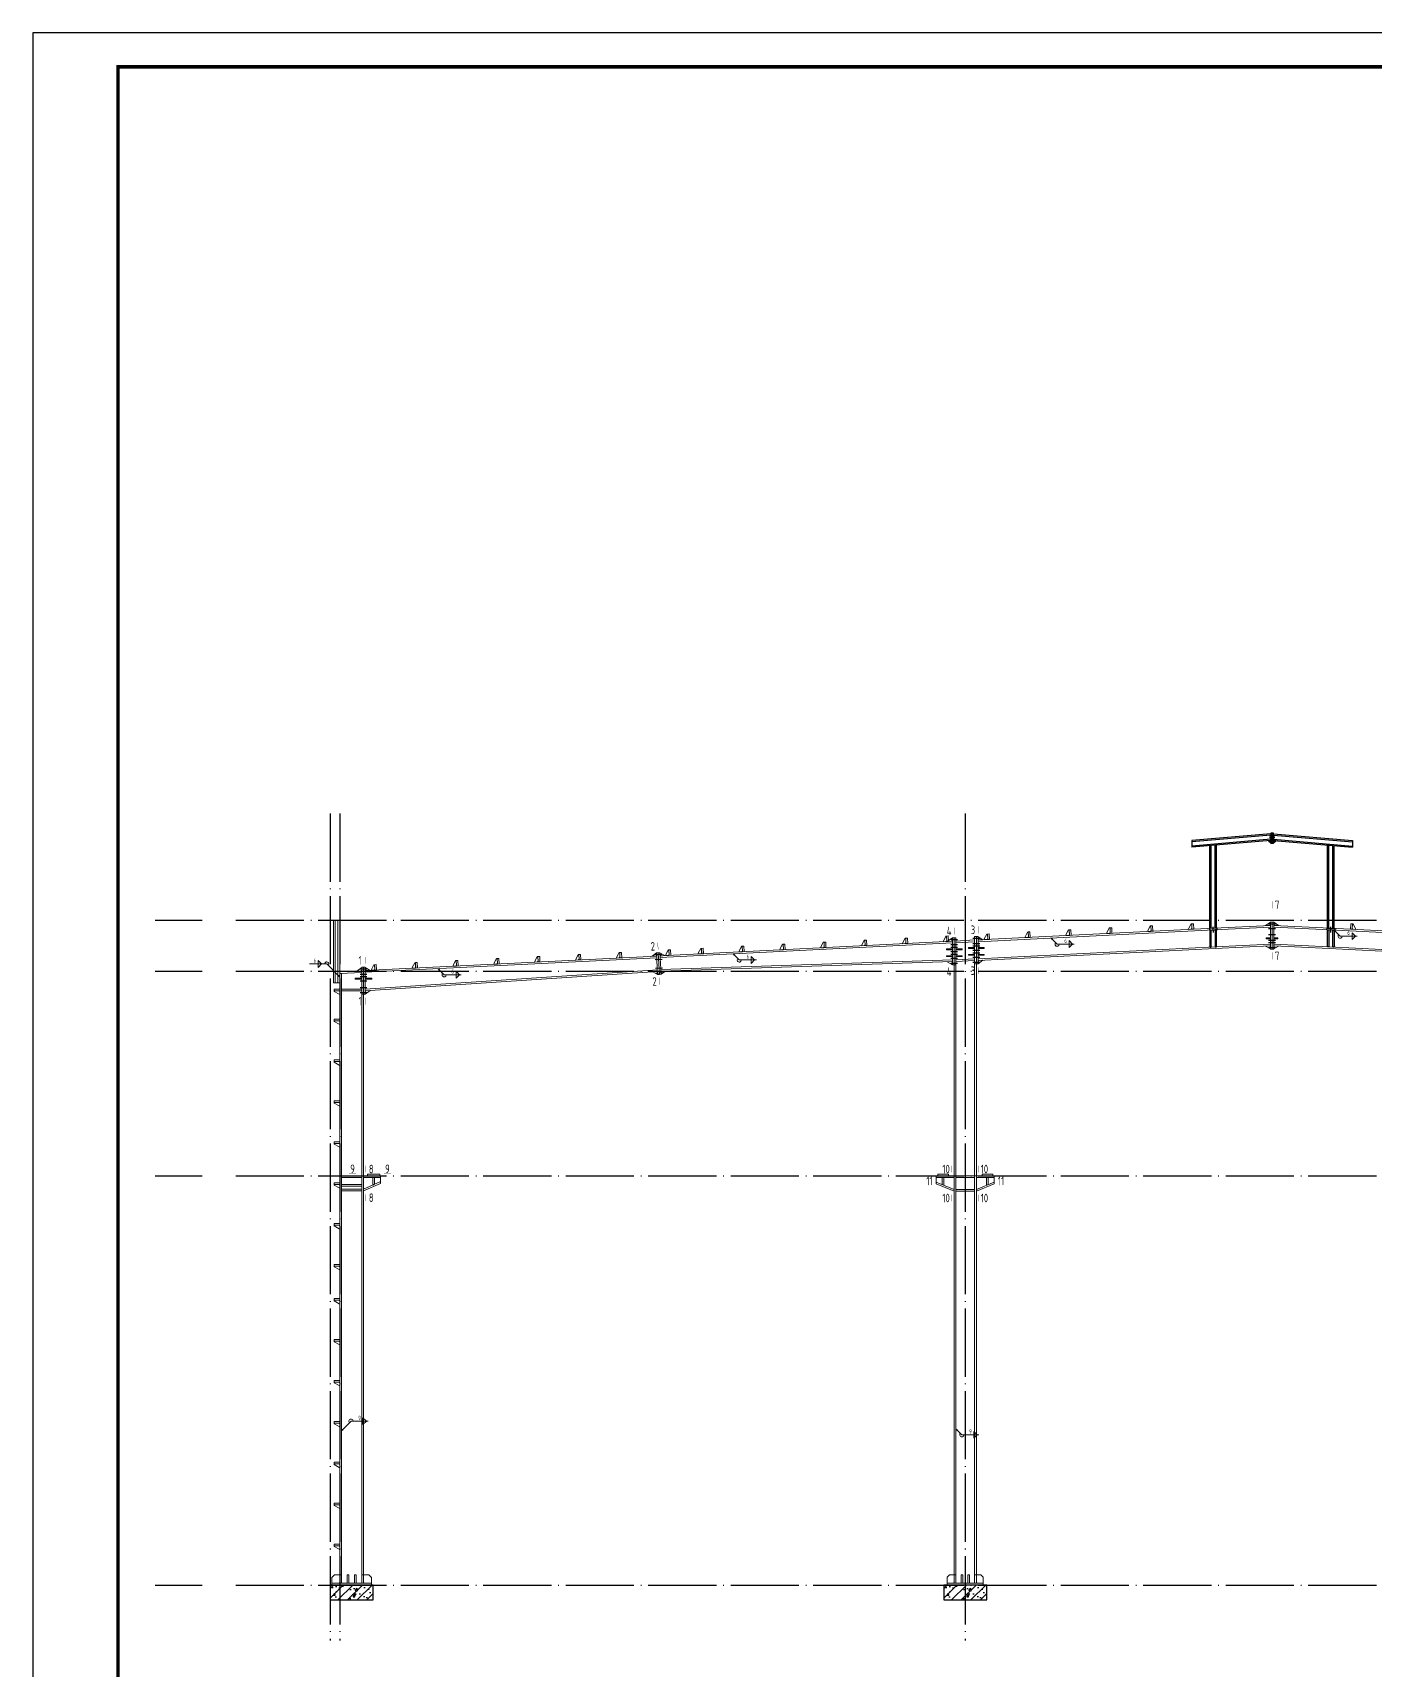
# Model space of a CAD drawing. Extents: x 95752 to 843522, y -411933 to 75567.
# Drawn here: x 146783 to 186135, y 26248 to 74247 of the extents above; entities that cross this region are included whole.
import ezdxf
from ezdxf.enums import TextEntityAlignment as Align

# ---------------------------------------------------------------- set-up
doc = ezdxf.new("R2010")
doc.units = 0
doc.header["$LTSCALE"] = 1000
doc.header["$MEASUREMENT"] = 0
doc.linetypes.add('DOTE', pattern=[2.42, 2, -0.2, 0.02, -0.2])
for name, color, linetype, lineweight in [('10', 7, 'Continuous', 18), ('114', 2, 'Continuous', 18), ('12', 2, 'Continuous', 20), ('14', 2, 'Continuous', 20), ('柱子', 3, 'Continuous', 20), ('焊缝标注', 9, 'Continuous', 18)]:
    doc.layers.add(name, color=color, linetype=linetype, lineweight=lineweight)
for name, color, linetype in [('DIM_ELEV', 3, 'Continuous'), ('DOTE', 1, 'Continuous'), ('PUB_TITLE', 4, 'Continuous'), ('STAIR', 2, 'Continuous')]:
    doc.layers.add(name, color=color, linetype=linetype)
doc.styles.add('FromPkpm', font='Pkpmeng', dxfattribs={"width": 0.7, "bigfont": 'Pkpmchn'})

# ---------------------------------------------------------------- blocks, each defined once
blk = doc.blocks.new('QILOU1')
at = {"color": 1, "const_width": 20}
for points in [[(1812710, -449937), (1812789, -449937)], [(1812710, -449985), (1812789, -449985)], [(1812710, -450095), (1812789, -450095)], [(1811022, -452593), (1811030, -452760)], [(1814477, -452593), (1814469, -452760)]]:
    blk.add_lwpolyline(points, dxfattribs=at)
at = {"layer": 'STAIR'}
for p, q in [((1812710, -449862), (1810394, -450063)), ((1812710, -449902), (1810394, -450102)), ((1812710, -450020), (1810394, -450221)), ((1812710, -450060), (1810394, -450260)), ((1810394, -450063), (1810394, -450260)), ((1810924, -452637), (1810924, -450207)), ((1810964, -452635), (1810964, -450203)), ((1811081, -452631), (1811081, -450191)), ((1811121, -452627), (1811121, -450188)), ((1812694, -450061), (1812640, -450067)), ((1812640, -450067), (1812710, -450131)), ((1812828, -449937), (1812671, -449937)), ((1812828, -449985), (1812671, -449985)), ((1812828, -450095), (1812671, -450095)), ((1812710, -450076), (1812694, -450061)), ((1812710, -449847), (1812710, -450134)), ((1812749, -449847), (1812710, -449847)), ((1812789, -449937), (1812710, -449937)), ((1812710, -450131), (1812710, -450076)), ((1812789, -450095), (1812710, -450095)), ((1812710, -450134), (1812749, -450134)), ((1812749, -449847), (1812749, -450134)), ((1812789, -449847), (1812749, -449847)), ((1812749, -450134), (1812749, -449847)), ((1812749, -450134), (1812789, -450134)), ((1812789, -450134), (1812789, -449847)), ((1812789, -449862), (1815105, -450063)), ((1812789, -449902), (1815105, -450102)), ((1812789, -450020), (1815105, -450221)), ((1812789, -450060), (1815105, -450260)), ((1812804, -450061), (1812789, -450076)), ((1812789, -450131), (1812859, -450067)), ((1812789, -450076), (1812789, -450131)), ((1812859, -450067), (1812804, -450061)), ((1814378, -452627), (1814378, -450188)), ((1814417, -452629), (1814417, -450191)), ((1814535, -452635), (1814535, -450203)), ((1814574, -452637), (1814574, -450207)), ((1815105, -450063), (1815105, -450260)), ((1811138, -452626), (1810910, -452638)), ((1811030, -452760), (1811022, -452593)), ((1811141, -452676), (1811138, -452626)), ((1814358, -452676), (1814361, -452626)), ((1814361, -452626), (1814589, -452638)), ((1814469, -452760), (1814477, -452593)), ((1810910, -452638), (1810912, -452688)), ((1810912, -452688), (1811141, -452676)), ((1811028, -452721), (1811024, -452632)), ((1814587, -452688), (1814358, -452676)), ((1814471, -452721), (1814475, -452632)), ((1814589, -452638), (1814587, -452688))]:
    blk.add_line(p, q, dxfattribs=at)

msp = doc.modelspace()

# ---------------------------------------------------------------- hatches: boundary and pattern name
h = msp.add_hatch()
h.set_pattern_fill('钢筋混凝土', color=251, scale=80, style=0)
h.set_pattern_definition([(45, (-161843.78, 160988.65), (-141.42136, 141.42136), []), (50, (-161843.8, 160988.65), (573.80815, -50.2017), [60, -660]), (355, (-161843.8, 160988.65), (-111.0011, 601.7537), [48, -528]), (100.4514, (-161795.96, 160984.47), (462.8075, 551.5516), [50.9922, -560.9137]), (46.1842, (-161843.8, 161148.65), (853.7928, -132.4152), [90, -990]), (96.6356, (-161772.6, 161137.6), (747.7302, 779.2943), [76.4882, -841.3704]), (351.1842, (-161843.8, 161148.65), (747.7296, 779.2949), [72, -792]), (21, (-161763.8, 161108.65), (477.52564, -322.0951), [60, -660]), (326, (-161763.8, 161108.65), (194.6523, 580.12), [48, -528]), (71.4514, (-161724, 161081.8), (672.1781, 258.0244), [50.9922, -560.9137]), (37.5, (-161843.78, 160988.65), (9.72788, 266.31508), [0, -521.6, 0, -536, 0, -530]), (7.5, (-161843.78, 160988.65), (210.45563, 315.52937), [0, -305.6, 0, -509.6, 0, -202]), (327.5, (-162022.18, 160988.65), (427.05795, -18.0439), [0, -200, 0, -624, 0, -828]), (317.5, (-162102.18, 160988.65), (466.54894, 80.084), [0, -260, 0, -414.4, 0, -588])])
h.paths.add_polyline_path([(156767.5, 28719.3), (155507.5, 28719.3), (155507.5, 28284), (156767.5, 28284)])
h = msp.add_hatch()
h.set_pattern_fill('钢筋混凝土', color=251, scale=80, style=0)
h.set_pattern_definition([(45, (-143843.78, 160988.65), (-141.42136, 141.42136), []), (50, (-143843.8, 160988.65), (573.80815, -50.2017), [60, -660]), (355, (-143843.8, 160988.65), (-111.0011, 601.7537), [48, -528]), (100.4514, (-143795.96, 160984.47), (462.8075, 551.5516), [50.9922, -560.9137]), (46.1842, (-143843.8, 161148.65), (853.7928, -132.4152), [90, -990]), (96.6356, (-143772.6, 161137.6), (747.7302, 779.2943), [76.4882, -841.3704]), (351.1842, (-143843.8, 161148.65), (747.7296, 779.2949), [72, -792]), (21, (-143763.8, 161108.65), (477.52564, -322.0951), [60, -660]), (326, (-143763.8, 161108.65), (194.6523, 580.12), [48, -528]), (71.4514, (-143724, 161081.8), (672.1781, 258.0244), [50.9922, -560.9137]), (37.5, (-143843.78, 160988.65), (9.72788, 266.31508), [0, -521.6, 0, -536, 0, -530]), (7.5, (-143843.78, 160988.65), (210.45563, 315.52937), [0, -305.6, 0, -509.6, 0, -202]), (327.5, (-144022.18, 160988.65), (427.05795, -18.0439), [0, -200, 0, -624, 0, -828]), (317.5, (-144102.18, 160988.65), (466.54894, 80.084), [0, -260, 0, -414.4, 0, -588])])
h.paths.add_polyline_path([(174767.5, 28719.3), (173507.5, 28719.3), (173507.5, 28284), (174767.5, 28284)])
at = {"layer": '焊缝标注'}
for points in [[(176656.2, 47695.2), (176686.1, 47654.5), (176696.7, 47665)], [(184959, 47928.2), (184988.9, 47887.4), (184999.5, 47898)], [(167333, 47229), (167363, 47188.3), (167373.6, 47198.9)], [(155787.5, 46551.3), (155757.5, 46592), (155746.8, 46581.4)], [(158675.6, 46796.2), (158705.6, 46755.4), (158716.2, 46766)], [(155837.5, 33240.6), (155878.1, 33270.6), (155867.5, 33281.2)], [(173862.5, 33303.6), (173892.4, 33262.9), (173903.1, 33273.5)]]:
    msp.add_hatch(color=0, dxfattribs=at).paths.add_polyline_path(points)

# ---------------------------------------------------------------- linework, layer by layer
at = {"color": 2}
for points in [[(181351.4, 47930), (181312.6, 47928.1), (181312.6, 47427.4), (181351.4, 47429.4)], [(181508.1, 47937.8), (181469.4, 47935.9), (181469.3, 47435.2), (181508.1, 47437.2)], [(184766.4, 47937.8), (184805.2, 47935.9), (184805.3, 47435.2), (184766.4, 47437.2)], [(184923.1, 47930), (184962, 47928.1), (184962, 47427.4), (184923.1, 47429.4)]]:
    msp.add_lwpolyline(points, close=True, dxfattribs=at)
at = {"color": 6}
for points in [[(156767.5, 28719.3), (155507.5, 28719.3), (155507.5, 28284), (156767.5, 28284)], [(174767.5, 28719.3), (173507.5, 28719.3), (173507.5, 28284), (174767.5, 28284)]]:
    msp.add_lwpolyline(points, close=True, dxfattribs=at)
at = {"layer": '10', "color": 2, "ltscale": 100, "const_width": 9.5}
for points in [[(183137.3, 48769.5), (183137.3, 48569.5)], [(173812.5, 48001), (173812.5, 47801)], [(174512.5, 48037.3), (174512.5, 47837.3)], [(165118, 47558.8), (165128, 47359.1)], [(156537.5, 47139.3), (156537.5, 46939.3)], [(183137.3, 47071.8), (183137.3, 47271.8)], [(173812.5, 46606.6), (173812.5, 46806.6)], [(174512.5, 46637.3), (174512.5, 46837.3)], [(165179.5, 46329.5), (165169.5, 46529.3)], [(156537.5, 45744.8), (156537.5, 45944.8)]]:
    msp.add_lwpolyline(points, dxfattribs=at)
at = {"layer": '10', "ltscale": 100, "const_width": 9.5}
for points in [[(156548.5, 41019.3), (156548.5, 40819.3)], [(173729.3, 41019.3), (173729.3, 40819.3)], [(174521, 41019.3), (174521, 40819.3)], [(156264.1, 40774.7), (156064.1, 40774.7)], [(157287.5, 40774.7), (157087.5, 40774.7)], [(172987.5, 40719.3), (173187.5, 40719.3)], [(175287.5, 40719.3), (175087.5, 40719.3)], [(156548.5, 39979.3), (156548.5, 40179.3)], [(173729.3, 39969.3), (173729.3, 40169.3)], [(174521, 39969.3), (174521, 40169.3)]]:
    msp.add_lwpolyline(points, dxfattribs=at)
at = {"layer": '114', "color": 2, "lineweight": 25, "ltscale": 100}
for p, q in [((183037.3, 48111.8), (183237.3, 48111.8)), ((173712.5, 47650.6), (173912.5, 47650.6)), ((174362.5, 47688.1), (174562.5, 47688.1)), ((174362.5, 47538), (174562.5, 47538)), ((183037.3, 47971.8), (183237.3, 47971.8)), ((183037.3, 47801.8), (183237.3, 47801.8)), ((183037.3, 47631.1), (183237.3, 47631.1)), ((183037.3, 47561.1), (183237.3, 47561.1)), ((165035.3, 47209.3), (165235.1, 47219.3)), ((165042.3, 47069.4), (165242.1, 47079.4)), ((173712.5, 47500.5), (173912.5, 47500.5)), ((173712.5, 47425.5), (173912.5, 47425.5)), ((173712.5, 47300.5), (173912.5, 47300.5)), ((173712.5, 47225.5), (173912.5, 47225.5)), ((173712.5, 47106.6), (173912.5, 47106.6)), ((174362.5, 47463), (174562.5, 47463)), ((174362.5, 47338), (174562.5, 47338)), ((174362.5, 47263), (174562.5, 47263)), ((174362.5, 47137.4), (174562.5, 47137.4)), ((183037.3, 47421.1), (183237.3, 47421.1)), ((156387.5, 46789.3), (156587.5, 46789.3)), ((156387.5, 46639.3), (156587.5, 46639.3)), ((156387.5, 46564.3), (156587.5, 46564.3)), ((165055.4, 46808.9), (165255.1, 46818.9)), ((165062.3, 46669.1), (165262.1, 46679.1)), ((173712.5, 46956.6), (173912.5, 46956.6)), ((174362.5, 46987.3), (174562.5, 46987.3)), ((156387.5, 46439.3), (156587.5, 46439.3)), ((156387.5, 46244.9), (156587.5, 46244.9)), ((156387.5, 46094.8), (156587.5, 46094.8))]:
    msp.add_line(p, q, dxfattribs=at)
at = {"layer": '114', "color": 1, "ltscale": 100, "const_width": 14}
for points in [[(183087.3, 48111.8), (183187.3, 48111.8)], [(173762.5, 47650.6), (173862.5, 47650.6)], [(174412.5, 47688.1), (174512.5, 47688.1)], [(174412.5, 47538), (174512.5, 47538)], [(183087.3, 47971.8), (183187.3, 47971.8)], [(183087.3, 47801.8), (183187.3, 47801.8)], [(183087.3, 47631.1), (183187.3, 47631.1)], [(183087.3, 47561.1), (183187.3, 47561.1)], [(165085.3, 47211.8), (165185.2, 47216.8)], [(165092.3, 47071.9), (165192.1, 47076.9)], [(173762.5, 47500.5), (173862.5, 47500.5)], [(173762.5, 47425.5), (173862.5, 47425.5)], [(173762.5, 47300.5), (173862.5, 47300.5)], [(173762.5, 47225.5), (173862.5, 47225.5)], [(173762.5, 47106.6), (173862.5, 47106.6)], [(174412.5, 47463), (174512.5, 47463)], [(174412.5, 47338), (174512.5, 47338)], [(174412.5, 47263), (174512.5, 47263)], [(174412.5, 47137.4), (174512.5, 47137.4)], [(183087.3, 47421.1), (183187.3, 47421.1)], [(156437.5, 46789.3), (156537.5, 46789.3)], [(156437.5, 46639.3), (156537.5, 46639.3)], [(156437.5, 46564.3), (156537.5, 46564.3)], [(165105.3, 46811.4), (165205.2, 46816.4)], [(165112.3, 46671.6), (165212.2, 46676.6)], [(173762.5, 46956.6), (173862.5, 46956.6)], [(174412.5, 46987.3), (174512.5, 46987.3)], [(156437.5, 46439.3), (156537.5, 46439.3)], [(156437.5, 46244.9), (156537.5, 46244.9)], [(156437.5, 46094.8), (156537.5, 46094.8)]]:
    msp.add_lwpolyline(points, dxfattribs=at)
at = {"layer": '12', "ltscale": 100}
for points in [[(179488.9, 47906.9), (179489.9, 47886.9), (179569.8, 47890.9), (179588.8, 47911.9), (179581.8, 48051.7), (179561.8, 48050.7), (179488.9, 47906.9)], [(179581.8, 48051.7), (179631.7, 48054.2)], [(179589.8, 47891.9), (179581.8, 48051.7)], [(179631.7, 48054.2), (179639.7, 47894.4)], [(180687.4, 47966.8), (180688.4, 47946.9), (180768.3, 47950.9), (180787.3, 47971.8), (180780.3, 48111.7), (180760.3, 48110.7), (180687.4, 47966.8)], [(180780.3, 48111.7), (180830.2, 48114.2)], [(180788.3, 47951.9), (180780.3, 48111.7)], [(180830.2, 48114.2), (180838.2, 47954.4)], [(185444.7, 48114.2), (185436.7, 47954.4)], [(185494.6, 48111.7), (185444.7, 48114.2)], [(185486.7, 47951.9), (185494.6, 48111.7)], [(169900.9, 47427.5), (169901.9, 47407.5), (169981.8, 47411.5), (170000.8, 47432.5), (169993.8, 47572.3), (169973.8, 47571.3), (169900.9, 47427.5)], [(169993.8, 47572.3), (170043.7, 47574.8)], [(170001.8, 47412.5), (169993.8, 47572.3)], [(170043.7, 47574.8), (170051.7, 47415)], [(171192.3, 47632.3), (171242.2, 47634.8)], [(171200.3, 47472.5), (171192.3, 47632.3)], [(171242.2, 47634.8), (171250.2, 47475)], [(172297.9, 47547.4), (172298.9, 47527.4), (172378.8, 47531.4), (172397.8, 47552.4), (172390.8, 47692.2), (172370.8, 47691.2), (172297.9, 47547.4)], [(172390.8, 47692.2), (172440.7, 47694.7)], [(172398.8, 47532.4), (172390.8, 47692.2)], [(172448.7, 47534.9), (172398.8, 47532.4)], [(172440.7, 47694.7), (172448.7, 47534.9)], [(173496.4, 47607.3), (173497.4, 47587.3), (173577.3, 47591.3), (173596.3, 47612.3), (173589.3, 47752.1), (173569.3, 47751.1), (173496.4, 47607.3)], [(173589.3, 47752.1), (173639.2, 47754.6)], [(173597.3, 47592.3), (173589.3, 47752.1)], [(173647.2, 47594.8), (173597.3, 47592.3)], [(173639.2, 47754.6), (173647.2, 47594.8)], [(174694.9, 47667.2), (174695.9, 47647.2), (174775.8, 47651.2), (174794.8, 47672.2), (174787.8, 47812), (174767.8, 47811), (174694.9, 47667.2)], [(174787.8, 47812), (174837.7, 47814.5)], [(174795.8, 47652.2), (174787.8, 47812)], [(174845.7, 47654.7), (174795.8, 47652.2)], [(174837.7, 47814.5), (174845.7, 47654.7)], [(175893.4, 47727.1), (175894.4, 47707.2), (175974.3, 47711.2), (175993.3, 47732.1), (175986.3, 47872), (175966.3, 47871), (175893.4, 47727.1)], [(175986.3, 47872), (176036.2, 47874.5)], [(175994.3, 47712.2), (175986.3, 47872)], [(176044.2, 47714.7), (175994.3, 47712.2)], [(176036.2, 47874.5), (176044.2, 47714.7)], [(177184.8, 47931.9), (177234.7, 47934.4)], [(177192.8, 47772.1), (177184.8, 47931.9)], [(177242.7, 47774.6), (177192.8, 47772.1)], [(177234.7, 47934.4), (177242.7, 47774.6)], [(178290.4, 47847), (178291.4, 47827), (178371.3, 47831), (178390.3, 47852), (178383.3, 47991.8), (178363.3, 47990.8), (178290.4, 47847)], [(178383.3, 47991.8), (178433.2, 47994.3)], [(178391.3, 47832), (178383.3, 47991.8)], [(178441.2, 47834.5), (178391.3, 47832)], [(178433.2, 47994.3), (178441.2, 47834.5)], [(179639.7, 47894.4), (179589.8, 47891.9)], [(180838.2, 47954.4), (180788.3, 47951.9)], [(185436.7, 47954.4), (185486.7, 47951.9)], [(160312.9, 46948.1), (160313.9, 46928.1), (160393.8, 46932.1), (160412.7, 46953.1), (160405.7, 47092.9), (160385.8, 47091.9), (160312.9, 46948.1)], [(160405.7, 47092.9), (160455.7, 47095.4)], [(160413.7, 46933.1), (160405.7, 47092.9)], [(160455.7, 47095.4), (160463.7, 46935.6)], [(161604.2, 47152.9), (161654.2, 47155.4)], [(161612.2, 46993.1), (161604.2, 47152.9)], [(161654.2, 47155.4), (161662.2, 46995.6)], [(162709.9, 47068), (162710.9, 47048), (162790.8, 47052), (162809.7, 47073), (162802.7, 47212.8), (162782.8, 47211.8), (162709.9, 47068)], [(162802.7, 47212.8), (162852.7, 47215.3)], [(162810.7, 47053), (162802.7, 47212.8)], [(162860.7, 47055.5), (162810.7, 47053)], [(162852.7, 47215.3), (162860.7, 47055.5)], [(164001.2, 47272.7), (164051.2, 47275.2)], [(164009.2, 47112.9), (164001.2, 47272.7)], [(164059.2, 47115.4), (164009.2, 47112.9)], [(164051.2, 47275.2), (164059.2, 47115.4)], [(165257.7, 47175.3), (165207.7, 47172.8)], [(165445, 47344.9), (165494.9, 47347.4)], [(165453, 47185.1), (165445, 47344.9)], [(165494.9, 47347.4), (165502.9, 47187.6)], [(166398.3, 47392.6), (166448.2, 47395.1)], [(166406.2, 47232.8), (166398.3, 47392.6)], [(166456.2, 47235.3), (166406.2, 47232.8)], [(166448.2, 47395.1), (166456.2, 47235.3)], [(167596.8, 47452.5), (167646.7, 47455)], [(167604.7, 47292.7), (167596.8, 47452.5)], [(167654.7, 47295.2), (167604.7, 47292.7)], [(167646.7, 47455), (167654.7, 47295.2)], [(168795.3, 47512.4), (168845.2, 47514.9)], [(168803.2, 47352.6), (168795.3, 47512.4)], [(168853.2, 47355.1), (168803.2, 47352.6)], [(168845.2, 47514.9), (168853.2, 47355.1)], [(170051.7, 47415), (170001.8, 47412.5)], [(171250.2, 47475), (171200.3, 47472.5)], [(156810.2, 46913.2), (156860.2, 46915.7)], [(156818.2, 46753.4), (156810.2, 46913.2)], [(156868.2, 46755.9), (156818.2, 46753.4)], [(156860.2, 46915.7), (156868.2, 46755.9)], [(158008.7, 46973.1), (158058.7, 46975.6)], [(158016.7, 46813.3), (158008.7, 46973.1)], [(158066.7, 46815.8), (158016.7, 46813.3)], [(158058.7, 46975.6), (158066.7, 46815.8)], [(159207.2, 47033), (159257.2, 47035.5)], [(159215.2, 46873.2), (159207.2, 47033)], [(159265.2, 46875.7), (159215.2, 46873.2)], [(159257.2, 47035.5), (159265.2, 46875.7)], [(160463.7, 46935.6), (160413.7, 46933.1)], [(161662.2, 46995.6), (161612.2, 46993.1)], [(155627.5, 46197.4), (155787.5, 46197.4)], [(155627.5, 46147.4), (155627.5, 46197.4)], [(155787.5, 46147.4), (155627.5, 46147.4)], [(155787.5, 46197.4), (155787.5, 46147.4)], [(155627.5, 45319.3), (155787.5, 45319.3)], [(155627.5, 45269.3), (155627.5, 45319.3)], [(155787.5, 45269.3), (155627.5, 45269.3)], [(155787.5, 45319.3), (155787.5, 45269.3)], [(155627.5, 44119.3), (155787.5, 44119.3)], [(155627.5, 44069.3), (155627.5, 44119.3)], [(155787.5, 44069.3), (155627.5, 44069.3)], [(155787.5, 44119.3), (155787.5, 44069.3)], [(155627.5, 42919.3), (155787.5, 42919.3)], [(155627.5, 42869.3), (155627.5, 42919.3)], [(155787.5, 42869.3), (155627.5, 42869.3)], [(155787.5, 42919.3), (155787.5, 42869.3)], [(155627.5, 41719.3), (155787.5, 41719.3)], [(155627.5, 41669.3), (155627.5, 41719.3)], [(155787.5, 41669.3), (155627.5, 41669.3)], [(155787.5, 41719.3), (155787.5, 41669.3)], [(155627.5, 40519.3), (155787.5, 40519.3)], [(155627.5, 40469.3), (155627.5, 40519.3)], [(155787.5, 40469.3), (155627.5, 40469.3)], [(155787.5, 40519.3), (155787.5, 40469.3)], [(155627.5, 39319.3), (155787.5, 39319.3)], [(155627.5, 39269.3), (155627.5, 39319.3)], [(155787.5, 39269.3), (155627.5, 39269.3)], [(155787.5, 39319.3), (155787.5, 39269.3)], [(155627.5, 38119.3), (155787.5, 38119.3)], [(155627.5, 38069.3), (155627.5, 38119.3)], [(155787.5, 38069.3), (155627.5, 38069.3)], [(155787.5, 38119.3), (155787.5, 38069.3)], [(155627.5, 37119.3), (155787.5, 37119.3)], [(155627.5, 37069.3), (155627.5, 37119.3)], [(155787.5, 37069.3), (155627.5, 37069.3)], [(155787.5, 37119.3), (155787.5, 37069.3)], [(155627.5, 35919.3), (155787.5, 35919.3)], [(155627.5, 35869.3), (155627.5, 35919.3)], [(155787.5, 35869.3), (155627.5, 35869.3)], [(155787.5, 35919.3), (155787.5, 35869.3)], [(155627.5, 34719.3), (155787.5, 34719.3)], [(155627.5, 34669.3), (155627.5, 34719.3)], [(155787.5, 34669.3), (155627.5, 34669.3)], [(155787.5, 34719.3), (155787.5, 34669.3)], [(155627.5, 33519.3), (155787.5, 33519.3)], [(155627.5, 33469.3), (155627.5, 33519.3)], [(155787.5, 33469.3), (155627.5, 33469.3)], [(155787.5, 33519.3), (155787.5, 33469.3)], [(155627.5, 32319.3), (155787.5, 32319.3)], [(155627.5, 32269.3), (155627.5, 32319.3)], [(155787.5, 32269.3), (155627.5, 32269.3)], [(155787.5, 32319.3), (155787.5, 32269.3)], [(155627.5, 31119.3), (155787.5, 31119.3)], [(155627.5, 31069.3), (155627.5, 31119.3)], [(155787.5, 31069.3), (155627.5, 31069.3)], [(155787.5, 31119.3), (155787.5, 31069.3)], [(155627.5, 29919.3), (155787.5, 29919.3)], [(155627.5, 29869.3), (155627.5, 29919.3)], [(155787.5, 29869.3), (155627.5, 29869.3)], [(155787.5, 29919.3), (155787.5, 29869.3)]]:
    msp.add_lwpolyline(points, dxfattribs=at)
for points in [[(185587.5, 47966.8), (185586.5, 47946.9), (185506.6, 47950.9), (185487.7, 47971.8), (185494.6, 48111.7), (185514.6, 48110.7), (185587.5, 47966.8)], [(171099.4, 47487.4), (171100.4, 47467.5), (171180.3, 47471.5), (171199.3, 47492.4), (171192.3, 47632.3), (171172.3, 47631.3), (171099.4, 47487.4)], [(177091.9, 47787.1), (177092.9, 47767.1), (177172.8, 47771.1), (177191.8, 47792.1), (177184.8, 47931.9), (177164.8, 47930.9), (177091.9, 47787.1)], [(161511.4, 47008), (161512.4, 46988.1), (161592.3, 46992.1), (161611.2, 47013), (161604.2, 47152.9), (161584.3, 47151.9), (161511.4, 47008)], [(163908.4, 47127.9), (163909.4, 47107.9), (163989.3, 47111.9), (164008.2, 47132.9), (164001.2, 47272.7), (163981.3, 47271.7), (163908.4, 47127.9)], [(165352.1, 47200.1), (165353.1, 47180.1), (165433, 47184.1), (165452, 47205.1), (165445, 47344.9), (165425, 47343.9), (165352.1, 47200.1)], [(166305.4, 47247.7), (166306.4, 47227.8), (166386.3, 47231.8), (166405.2, 47252.7), (166398.3, 47392.6), (166378.3, 47391.6), (166305.4, 47247.7)], [(167503.9, 47307.7), (167504.9, 47287.7), (167584.8, 47291.7), (167603.7, 47312.7), (167596.8, 47452.5), (167576.8, 47451.5), (167503.9, 47307.7)], [(168702.4, 47367.6), (168703.4, 47347.6), (168783.3, 47351.6), (168802.2, 47372.6), (168795.3, 47512.4), (168775.3, 47511.4), (168702.4, 47367.6)], [(156717.3, 46768.3), (156718.3, 46748.4), (156798.2, 46752.4), (156817.2, 46773.3), (156810.2, 46913.2), (156790.3, 46912.2), (156717.3, 46768.3)], [(157915.8, 46828.3), (157916.8, 46808.3), (157996.7, 46812.3), (158015.7, 46833.3), (158008.7, 46973.1), (157988.8, 46972.1), (157915.8, 46828.3)], [(159114.4, 46888.2), (159115.3, 46868.2), (159195.2, 46872.2), (159214.2, 46893.2), (159207.2, 47033), (159187.3, 47032), (159114.4, 46888.2)], [(155767.5, 46047.4), (155787.5, 46047.4), (155787.5, 46127.4), (155767.5, 46147.4), (155627.5, 46147.4), (155627.5, 46127.4), (155767.5, 46047.4)], [(155767.5, 45169.3), (155787.5, 45169.3), (155787.5, 45249.3), (155767.5, 45269.3), (155627.5, 45269.3), (155627.5, 45249.3), (155767.5, 45169.3)], [(155767.5, 43969.3), (155787.5, 43969.3), (155787.5, 44049.3), (155767.5, 44069.3), (155627.5, 44069.3), (155627.5, 44049.3), (155767.5, 43969.3)], [(155767.5, 42769.3), (155787.5, 42769.3), (155787.5, 42849.3), (155767.5, 42869.3), (155627.5, 42869.3), (155627.5, 42849.3), (155767.5, 42769.3)], [(155767.5, 41569.3), (155787.5, 41569.3), (155787.5, 41649.3), (155767.5, 41669.3), (155627.5, 41669.3), (155627.5, 41649.3), (155767.5, 41569.3)], [(155767.5, 40369.3), (155787.5, 40369.3), (155787.5, 40449.3), (155767.5, 40469.3), (155627.5, 40469.3), (155627.5, 40449.3), (155767.5, 40369.3)], [(155767.5, 39169.3), (155787.5, 39169.3), (155787.5, 39249.3), (155767.5, 39269.3), (155627.5, 39269.3), (155627.5, 39249.3), (155767.5, 39169.3)], [(155767.5, 37969.3), (155787.5, 37969.3), (155787.5, 38049.3), (155767.5, 38069.3), (155627.5, 38069.3), (155627.5, 38049.3), (155767.5, 37969.3)], [(155767.5, 36969.3), (155787.5, 36969.3), (155787.5, 37049.3), (155767.5, 37069.3), (155627.5, 37069.3), (155627.5, 37049.3), (155767.5, 36969.3)], [(155767.5, 35769.3), (155787.5, 35769.3), (155787.5, 35849.3), (155767.5, 35869.3), (155627.5, 35869.3), (155627.5, 35849.3), (155767.5, 35769.3)], [(155767.5, 34569.3), (155787.5, 34569.3), (155787.5, 34649.3), (155767.5, 34669.3), (155627.5, 34669.3), (155627.5, 34649.3), (155767.5, 34569.3)], [(155767.5, 33369.3), (155787.5, 33369.3), (155787.5, 33449.3), (155767.5, 33469.3), (155627.5, 33469.3), (155627.5, 33449.3), (155767.5, 33369.3)], [(155767.5, 32169.3), (155787.5, 32169.3), (155787.5, 32249.3), (155767.5, 32269.3), (155627.5, 32269.3), (155627.5, 32249.3), (155767.5, 32169.3)], [(155767.5, 30969.3), (155787.5, 30969.3), (155787.5, 31049.3), (155767.5, 31069.3), (155627.5, 31069.3), (155627.5, 31049.3), (155767.5, 30969.3)], [(155767.5, 29769.3), (155787.5, 29769.3), (155787.5, 29849.3), (155767.5, 29869.3), (155627.5, 29869.3), (155627.5, 29849.3), (155767.5, 29769.3)]]:
    msp.add_lwpolyline(points, close=True, dxfattribs=at)
at = {"layer": '14', "color": 2, "ltscale": 100}
for points in [[(182947.4, 48059.8), (183087.3, 48156.8)], [(183067.3, 48065.8), (182947.4, 48059.8)], [(183087.3, 48086.8), (183067.3, 48065.8)], [(183087.3, 48156.8), (183087.3, 48086.8)], [(183187.3, 48086.8), (183187.3, 48156.8)], [(183187.3, 48156.8), (183327.1, 48059.8)], [(183207.2, 48065.8), (183187.3, 48086.8)], [(183327.1, 48059.8), (183207.2, 48065.8)], [(173607.7, 47592.8), (173762.5, 47700.6)], [(173742.5, 47599.6), (173607.7, 47592.8)], [(173762.5, 47620.6), (173742.5, 47599.6)], [(173762.5, 47700.6), (173762.5, 47620.6)], [(174412.5, 47638.1), (173862.5, 47600.6)], [(173862.5, 47600.6), (173862.5, 47550.5)], [(173862.5, 47550.5), (174412.5, 47588)], [(174412.5, 47588), (174412.5, 47638.1)], [(174512.5, 47658.1), (174512.5, 47733.1)], [(174512.5, 47733.1), (174657.3, 47645.3)], [(174532.4, 47639.1), (174512.5, 47658.1)], [(174657.3, 47645.3), (174532.4, 47639.1)], [(182967.3, 47676.1), (182967.3, 47701.1)], [(182967.3, 47701.1), (183087.3, 47701.1)], [(183087.3, 47676.1), (182967.3, 47676.1)], [(183087.3, 47701.1), (183087.3, 47676.1)], [(183307.3, 47701.1), (183187.3, 47701.1)], [(183187.3, 47701.1), (183187.3, 47676.1)], [(183187.3, 47676.1), (183307.3, 47676.1)], [(183307.3, 47676.1), (183307.3, 47701.1)], [(164952.7, 47160.1), (165083, 47256.7)], [(165067.6, 47165.8), (164952.7, 47160.1)], [(165086.5, 47186.8), (165067.6, 47165.8)], [(165083, 47256.7), (165086.5, 47186.8)], [(165186.4, 47191.8), (165182.9, 47261.7)], [(165182.9, 47261.7), (165322.2, 47178.6)], [(165207.4, 47172.8), (165186.4, 47191.8)], [(165322.2, 47178.6), (165207.4, 47172.8)], [(173762.5, 47375.5), (173582.5, 47375.5)], [(173582.5, 47375.5), (173582.5, 47350.5)], [(173582.5, 47350.5), (173762.5, 47350.5)], [(173762.5, 47175.5), (173582.5, 47175.5)], [(173582.5, 47175.5), (173582.5, 47150.5)], [(173582.5, 47150.5), (173762.5, 47150.5)], [(173762.5, 47350.5), (173762.5, 47375.5)], [(173762.5, 47150.5), (173762.5, 47175.5)], [(173862.5, 47375.5), (174042.5, 47375.5)], [(173862.5, 47350.5), (173862.5, 47375.5)], [(174042.5, 47350.5), (173862.5, 47350.5)], [(173862.5, 47175.5), (174042.5, 47175.5)], [(173862.5, 47150.5), (173862.5, 47175.5)], [(174042.5, 47150.5), (173862.5, 47150.5)], [(173862.5, 47056.6), (174412.5, 47087.4)], [(173862.5, 47006.6), (173862.5, 47056.6)], [(174042.5, 47375.5), (174042.5, 47350.5)], [(174042.5, 47175.5), (174042.5, 47150.5)], [(174412.5, 47413), (174232.5, 47413)], [(174232.5, 47413), (174232.5, 47388)], [(174232.5, 47388), (174412.5, 47388)], [(174412.5, 47213), (174232.5, 47213)], [(174232.5, 47213), (174232.5, 47188)], [(174232.5, 47188), (174412.5, 47188)], [(174412.5, 47388), (174412.5, 47413)], [(174412.5, 47188), (174412.5, 47213)], [(174412.5, 47087.4), (174412.5, 47037.3)], [(174512.5, 47413), (174692.5, 47413)], [(174512.5, 47388), (174512.5, 47413)], [(174692.5, 47388), (174512.5, 47388)], [(174512.5, 47213), (174692.5, 47213)], [(174512.5, 47188), (174512.5, 47213)], [(174692.5, 47188), (174512.5, 47188)], [(174657.3, 47044.6), (174512.5, 46942.3)], [(174532.4, 47038.3), (174657.3, 47044.6)], [(174692.5, 47413), (174692.5, 47388)], [(174692.5, 47213), (174692.5, 47188)], [(182947.4, 47459.1), (183067.3, 47465.1)], [(183087.3, 47376.1), (182947.4, 47459.1)], [(183067.3, 47465.1), (183087.3, 47446.1)], [(183087.3, 47446.1), (183087.3, 47376.1)], [(183187.3, 47446.1), (183207.2, 47465.1)], [(183327.1, 47459.1), (183187.3, 47376.1)], [(183187.3, 47376.1), (183187.3, 47446.1)], [(183207.2, 47465.1), (183327.1, 47459.1)], [(156292.7, 46727.1), (156437.5, 46829.3)], [(156417.5, 46733.3), (156292.7, 46727.1)], [(156437.5, 46754.3), (156417.5, 46733.3)], [(156437.5, 46829.3), (156437.5, 46754.3)], [(156537.5, 46759.3), (156537.5, 46834.3)], [(156537.5, 46834.3), (156682.3, 46746.6)], [(156557.5, 46740.3), (156537.5, 46759.3)], [(156682.3, 46746.6), (156557.5, 46740.3)], [(164975.3, 46707.6), (165090.1, 46715.2)], [(165114.5, 46626.7), (164975.3, 46707.6)], [(165090.1, 46715.2), (165111, 46696.6)], [(165111, 46696.6), (165114.5, 46626.7)], [(165210.9, 46701.6), (165229.9, 46722.2)], [(165214.4, 46631.7), (165210.9, 46701.6)], [(165344.8, 46726), (165214.4, 46631.7)], [(165229.9, 46722.2), (165344.8, 46726)], [(173607.6, 47001.4), (173742.5, 47005.9)], [(173762.5, 46906.6), (173607.6, 47001.4)], [(173742.5, 47005.9), (173762.5, 46986.6)], [(173762.5, 46986.6), (173762.5, 46906.6)], [(174412.5, 47037.3), (173862.5, 47006.6)], [(174512.5, 47017.3), (174532.4, 47038.3)], [(174512.5, 46942.3), (174512.5, 47017.3)], [(155837.5, 46194.8), (156437.5, 46194.8)], [(155837.5, 46144.8), (155837.5, 46194.8)], [(156437.5, 46144.8), (155837.5, 46144.8)], [(156437.5, 46514.3), (156242.5, 46514.3)], [(156242.5, 46514.3), (156242.5, 46489.3)], [(156242.5, 46489.3), (156437.5, 46489.3)], [(156437.5, 46489.3), (156437.5, 46514.3)], [(156437.5, 46194.8), (156437.5, 46144.8)], [(156537.5, 46514.3), (156732.5, 46514.3)], [(156537.5, 46489.3), (156537.5, 46514.3)], [(156732.5, 46489.3), (156537.5, 46489.3)], [(156682.2, 46154.4), (156537.5, 46049.8)], [(156537.5, 46124.8), (156557.5, 46146.1)], [(156537.5, 46049.8), (156537.5, 46124.8)], [(156557.5, 46146.1), (156682.2, 46154.4)], [(156732.5, 46514.3), (156732.5, 46489.3)], [(155837.5, 40719.3), (156437.5, 40719.3)], [(156437.5, 40669.3), (155837.5, 40669.3)], [(155837.5, 40469.3), (156437.5, 40469.3)], [(156437.5, 40419.3), (155837.5, 40419.3)], [(155837.5, 40329.3), (156437.5, 40329.3)], [(156437.5, 40719.3), (156437.5, 40669.3)], [(156437.5, 40469.3), (156437.5, 40419.3)], [(156437.5, 40329.3), (156437.5, 40279.3)], [(156762.5, 40450.3), (156762.5, 40669.3)], [(156762.5, 40669.3), (156812.5, 40669.3)], [(156812.5, 40472.3), (156762.5, 40450.3)], [(156812.5, 40669.3), (156812.5, 40472.3)], [(173462.5, 40466), (173462.5, 40669.3)], [(173462.5, 40669.3), (173512.5, 40669.3)], [(173512.5, 40445), (173462.5, 40466)], [(173512.5, 40669.3), (173512.5, 40445)], [(173862.5, 40719.3), (174412.5, 40719.3)], [(173862.5, 40669.3), (173862.5, 40719.3)], [(174412.5, 40669.3), (173862.5, 40669.3)], [(173862.5, 40319.3), (174412.5, 40319.3)], [(173862.5, 40269.3), (173862.5, 40319.3)], [(174412.5, 40719.3), (174412.5, 40669.3)], [(174412.5, 40319.3), (174412.5, 40269.3)], [(174762.5, 40445), (174762.5, 40669.3)], [(174762.5, 40669.3), (174812.5, 40669.3)], [(174812.5, 40466), (174762.5, 40445)], [(174812.5, 40669.3), (174812.5, 40466)], [(156437.5, 40279.3), (155837.5, 40279.3)], [(174412.5, 40269.3), (173862.5, 40269.3)], [(155837.5, 37279.3), (155837.5, 37329.3)], [(155557.5, 28939.3), (155637.5, 29019.3)], [(155557.5, 28769.3), (155557.5, 28939.3)], [(155637.5, 29019.3), (155787.5, 29019.3)], [(155787.5, 29019.3), (155787.5, 28789.3)], [(155787.5, 28769.3), (155787.5, 29019.3)], [(155787.5, 29019.3), (155837.5, 29019.3)], [(155837.5, 29019.3), (155837.5, 28769.3)], [(156004.1, 28769.3), (156004.1, 29019.3)], [(156004.1, 29019.3), (156054.1, 29019.3)], [(156054.1, 29019.3), (156054.1, 28769.3)], [(156220.8, 28769.3), (156220.8, 29019.3)], [(156220.8, 29019.3), (156270.8, 29019.3)], [(156270.8, 29019.3), (156270.8, 28769.3)], [(156437.5, 28769.3), (156437.5, 29019.3)], [(156437.5, 29019.3), (156487.5, 29019.3)], [(156487.5, 29019.3), (156487.5, 28789.3)], [(156637.5, 29019.3), (156487.5, 29019.3)], [(156487.5, 29019.3), (156487.5, 28769.3)], [(156717.5, 28939.3), (156637.5, 29019.3)], [(156717.5, 28769.3), (156717.5, 28939.3)], [(173607.5, 28949.3), (173677.5, 29019.3)], [(173607.5, 28769.3), (173607.5, 28949.3)], [(173677.5, 29019.3), (173812.5, 29019.3)], [(173812.5, 29019.3), (173812.5, 28789.3)], [(173812.5, 28769.3), (173812.5, 29019.3)], [(173812.5, 29019.3), (173862.5, 29019.3)], [(173862.5, 29019.3), (173862.5, 28769.3)], [(174012.5, 28769.3), (174012.5, 29019.3)], [(174012.5, 29019.3), (174062.5, 29019.3)], [(174062.5, 29019.3), (174062.5, 28769.3)], [(174212.5, 28769.3), (174212.5, 29019.3)], [(174212.5, 29019.3), (174262.5, 29019.3)], [(174262.5, 29019.3), (174262.5, 28769.3)], [(174412.5, 28769.3), (174412.5, 29019.3)], [(174412.5, 29019.3), (174462.5, 29019.3)], [(174462.5, 29019.3), (174462.5, 28789.3)], [(174597.5, 29019.3), (174462.5, 29019.3)], [(174462.5, 29019.3), (174462.5, 28769.3)], [(174667.5, 28949.3), (174597.5, 29019.3)], [(174667.5, 28769.3), (174667.5, 28949.3)], [(155767.5, 28769.3), (155557.5, 28769.3)], [(155787.5, 28789.3), (155767.5, 28769.3)], [(155837.5, 28769.3), (155787.5, 28769.3)], [(156054.1, 28769.3), (156004.1, 28769.3)], [(156270.8, 28769.3), (156220.8, 28769.3)], [(156487.5, 28769.3), (156437.5, 28769.3)], [(156487.5, 28789.3), (156507.5, 28769.3)], [(156507.5, 28769.3), (156717.5, 28769.3)], [(173792.5, 28769.3), (173607.5, 28769.3)], [(173812.5, 28789.3), (173792.5, 28769.3)], [(173862.5, 28769.3), (173812.5, 28769.3)], [(174062.5, 28769.3), (174012.5, 28769.3)], [(174262.5, 28769.3), (174212.5, 28769.3)], [(174462.5, 28769.3), (174412.5, 28769.3)], [(174462.5, 28789.3), (174482.5, 28769.3)], [(174482.5, 28769.3), (174667.5, 28769.3)]]:
    msp.add_lwpolyline(points, dxfattribs=at)
at = {"layer": '14', "ltscale": 100}
for points in [[(183087.3, 47371.8), (183087.3, 48156.8)], [(183087.3, 48156.8), (183137.3, 48156.8)], [(183137.3, 47371.8), (183137.3, 48156.8)], [(183137.3, 48156.8), (183187.3, 48156.8)], [(183137.3, 48156.8), (183137.3, 47371.8)], [(183187.3, 48156.8), (183187.3, 47371.8)], [(173762.5, 46906.6), (173762.5, 47701)], [(173762.5, 47701), (173812.5, 47701)], [(173812.5, 46906.6), (173812.5, 47701)], [(173812.5, 47701), (173862.5, 47701)], [(173812.5, 47701), (173812.5, 46906.6)], [(173862.5, 47701), (173862.5, 46906.6)], [(174412.5, 46937.3), (174412.5, 47737.3)], [(174412.5, 47737.3), (174462.5, 47737.3)], [(174462.5, 47737.3), (174462.5, 46937.3)], [(174462.5, 46937.3), (174462.5, 47737.3)], [(174462.5, 47737.3), (174512.5, 47737.3)], [(174512.5, 47737.3), (174512.5, 46937.3)], [(165083, 47256.7), (165133, 47259.2)], [(165114.5, 46626.7), (165083, 47256.7)], [(165133, 47259.2), (165182.9, 47261.7)], [(165133, 47259.2), (165164.5, 46629.2)], [(165164.5, 46629.2), (165133, 47259.2)], [(165182.9, 47261.7), (165214.4, 46631.7)], [(183137.3, 47371.8), (183087.3, 47371.8)], [(183187.3, 47371.8), (183137.3, 47371.8)], [(155787.5, 46701.8), (156437.5, 46734.3)], [(155787.5, 46651.8), (155787.5, 46701.8)], [(156437.5, 46684.3), (155787.5, 46651.8)], [(156437.5, 46044.8), (156437.5, 46839.3)], [(156437.5, 46839.3), (156487.5, 46839.3)], [(156437.5, 46734.3), (156437.5, 46684.3)], [(156487.5, 46839.3), (156487.5, 46044.8)], [(156487.5, 46044.8), (156487.5, 46839.3)], [(156487.5, 46839.3), (156537.5, 46839.3)], [(156537.5, 46839.3), (156537.5, 46044.8)], [(165164.5, 46629.2), (165114.5, 46626.7)], [(165214.4, 46631.7), (165164.5, 46629.2)], [(173812.5, 46906.6), (173762.5, 46906.6)], [(173862.5, 46906.6), (173812.5, 46906.6)], [(174462.5, 46937.3), (174412.5, 46937.3)], [(174512.5, 46937.3), (174462.5, 46937.3)], [(156487.5, 46044.8), (156437.5, 46044.8)], [(156537.5, 46044.8), (156487.5, 46044.8)], [(156487.5, 40719.3), (156987.5, 40719.3)], [(156487.5, 40669.3), (156487.5, 40719.3)], [(156987.5, 40669.3), (156487.5, 40669.3)], [(156487.5, 40669.3), (156487.5, 40329.3)], [(156987.5, 40669.3), (156487.5, 40669.3)], [(156487.5, 40329.3), (156987.5, 40549.3)], [(156487.5, 40329.3), (156987.5, 40549.3)], [(156987.5, 40499.3), (156487.5, 40279.3)], [(156487.5, 40279.3), (156487.5, 40329.3)], [(156607.5, 40769.3), (156967.5, 40769.3)], [(156607.5, 40719.3), (156607.5, 40769.3)], [(156967.5, 40719.3), (156607.5, 40719.3)], [(156967.5, 40769.3), (156967.5, 40719.3)], [(156987.5, 40719.3), (156987.5, 40669.3)], [(156987.5, 40549.3), (156987.5, 40669.3)], [(156987.5, 40549.3), (156987.5, 40499.3)], [(173287.5, 40719.3), (173812.5, 40719.3)], [(173287.5, 40669.3), (173287.5, 40719.3)], [(173812.5, 40669.3), (173287.5, 40669.3)], [(173287.5, 40669.3), (173287.5, 40539.3)], [(173812.5, 40669.3), (173287.5, 40669.3)], [(173287.5, 40539.3), (173812.5, 40319.3)], [(173287.5, 40539.3), (173812.5, 40319.3)], [(173287.5, 40489.3), (173287.5, 40539.3)], [(173812.5, 40269.3), (173287.5, 40489.3)], [(173642.5, 40769.3), (173332.5, 40769.3)], [(173332.5, 40769.3), (173332.5, 40719.3)], [(173332.5, 40719.3), (173642.5, 40719.3)], [(173642.5, 40719.3), (173642.5, 40769.3)], [(173812.5, 40719.3), (173812.5, 40669.3)], [(173812.5, 40319.3), (173812.5, 40669.3)], [(173812.5, 40319.3), (173812.5, 40269.3)], [(174462.5, 40719.3), (174987.5, 40719.3)], [(174462.5, 40669.3), (174462.5, 40719.3)], [(174987.5, 40669.3), (174462.5, 40669.3)], [(174462.5, 40669.3), (174462.5, 40319.3)], [(174987.5, 40669.3), (174462.5, 40669.3)], [(174462.5, 40319.3), (174987.5, 40539.3)], [(174462.5, 40319.3), (174987.5, 40539.3)], [(174987.5, 40489.3), (174462.5, 40269.3)], [(174462.5, 40269.3), (174462.5, 40319.3)], [(174632.5, 40769.3), (174942.5, 40769.3)], [(174632.5, 40719.3), (174632.5, 40769.3)], [(174942.5, 40719.3), (174632.5, 40719.3)], [(174942.5, 40769.3), (174942.5, 40719.3)], [(174987.5, 40719.3), (174987.5, 40669.3)], [(174987.5, 40539.3), (174987.5, 40669.3)], [(174987.5, 40539.3), (174987.5, 40489.3)], [(155557.5, 28719.3), (155557.5, 28769.3)], [(155557.5, 28769.3), (156717.5, 28769.3)], [(156717.5, 28719.3), (155557.5, 28719.3)], [(156717.5, 28769.3), (156717.5, 28719.3)], [(173607.5, 28719.3), (173607.5, 28769.3)], [(173607.5, 28769.3), (174667.5, 28769.3)], [(174667.5, 28719.3), (173607.5, 28719.3)], [(174667.5, 28769.3), (174667.5, 28719.3)]]:
    msp.add_lwpolyline(points, dxfattribs=at)
at = {"layer": 'DIM_ELEV'}
for p, q in [((150372.8, 48219.3), (151748.5, 48219.3)), ((150372.8, 46719.3), (151748.5, 46719.3)), ((150372.8, 40719.3), (151748.5, 40719.3)), ((150372.8, 28719.3), (151748.5, 28719.3))]:
    msp.add_line(p, q, dxfattribs=at)
at = {"layer": 'DOTE', "linetype": 'DOTE'}
for p, q in [((155507.5, 51345.3), (155507.5, 27093.7)), ((155787.5, 51345.3), (155787.5, 27093.7)), ((174137.5, 51345.3), (174137.5, 27093.7)), ((152736.7, 48219.3), (213033.1, 48219.3)), ((152736.7, 46719.3), (213033.1, 46719.3)), ((152736.7, 40719.3), (213033.1, 40719.3)), ((152736.7, 28719.3), (213033.1, 28719.3))]:
    msp.add_line(p, q, dxfattribs=at)
at = {"layer": 'PUB_TITLE'}
msp.add_lwpolyline([(146782.8, -9853.3), (265682.8, -9853.3), (265682.8, 74246.7), (146782.8, 74246.7)], close=True, dxfattribs=at)
at = {"layer": 'PUB_TITLE', "const_width": 100}
msp.add_lwpolyline([(149282.8, -8853.3), (264682.8, -8853.3), (264682.8, 73246.7), (149282.8, 73246.7)], close=True, dxfattribs=at)
at = {"layer": '柱子', "ltscale": 100}
for points in [[(155607.5, 46383.3), (155607.5, 48219.3)], [(155607.5, 48219.3), (155787.5, 48219.3)], [(155657.5, 46383.3), (155657.5, 48219.3)], [(155737.5, 46383.3), (155737.5, 48219.3)], [(155737.5, 48219.3), (155787.5, 48219.3)], [(155787.5, 46383.3), (155787.5, 48219.3)], [(181437.5, 47984.3), (183087.3, 48066.8)], [(181440, 47934.4), (183087.3, 48016.8)], [(183187.3, 48066.8), (184837.5, 47984.3)], [(183187.3, 48016.8), (184835, 47934.4)], [(165187.4, 47171.8), (173762.5, 47600.6)], [(165189.9, 47121.9), (173762.5, 47550.5)], [(174512.5, 47638.1), (181437.5, 47984.3)], [(174512.5, 47588), (181440, 47934.4)], [(184835, 47934.4), (191762.5, 47588)], [(184837.5, 47984.3), (191762.5, 47638.1)], [(156537.5, 46739.3), (165087.5, 47166.8)], [(156537.5, 46689.3), (165090, 47116.9)], [(165207.4, 46771.5), (173762.5, 47056.6)], [(174512.5, 47087.4), (181464.9, 47435)], [(174512.5, 47037.3), (181467.4, 47385.1)], [(181464.9, 47435), (183087.3, 47516.1)], [(181467.4, 47385.1), (183087.3, 47466.1)], [(183187.3, 47516.2), (184810, 47435)], [(183187.3, 47466.1), (184807.5, 47385.1)], [(184807.5, 47385.1), (191762.5, 47037.3)], [(184810, 47435), (191762.5, 47087.4)], [(155787.5, 46651.8), (155837.5, 46654.3)], [(155787.5, 41719.3), (155787.5, 46651.8)], [(155837.5, 41719.3), (155837.5, 46654.3)], [(156537.5, 46194.9), (165107.5, 46766.5)], [(156537.5, 46144.8), (165110, 46716.6)], [(165209.9, 46721.6), (173762.5, 47006.6)], [(173812.5, 40719.3), (173812.5, 46906.6)], [(173812.5, 46906.6), (173862.5, 46906.6)], [(173862.5, 40719.3), (173862.5, 46906.6)], [(174412.5, 40719.3), (174412.5, 46937.3)], [(174412.5, 46937.3), (174462.5, 46937.3)], [(174462.5, 40719.3), (174462.5, 46937.3)], [(155607.5, 46383.3), (155787.5, 46383.3)], [(156437.5, 41719.3), (156437.5, 46044.8)], [(156437.5, 46044.8), (156487.5, 46044.8)], [(156487.5, 41719.3), (156487.5, 46044.8)], [(155787.5, 40719.3), (155787.5, 41719.3)], [(155837.5, 40719.3), (155837.5, 41719.3)], [(156437.5, 40719.3), (156437.5, 41719.3)], [(156487.5, 40719.3), (156487.5, 41719.3)], [(155787.5, 28769.3), (155787.5, 40719.3)], [(155837.5, 28769.3), (155837.5, 40719.3)], [(156437.5, 28769.3), (156437.5, 40719.3)], [(156437.5, 40719.3), (156487.5, 40719.3)], [(156487.5, 28769.3), (156487.5, 40719.3)], [(173812.5, 28769.3), (173812.5, 40719.3)], [(173812.5, 40719.3), (173862.5, 40719.3)], [(173862.5, 28769.3), (173862.5, 40719.3)], [(173862.5, 40719.3), (174412.5, 40719.3)], [(174412.5, 28769.3), (174412.5, 40719.3)], [(174412.5, 40719.3), (174462.5, 40719.3)], [(174462.5, 28769.3), (174462.5, 40719.3)]]:
    msp.add_lwpolyline(points, dxfattribs=at)
at = {"layer": '焊缝标注', "color": 0, "lineweight": 18, "ltscale": 100}
for p, q in [((176656.2, 47695.2), (176832.5, 47517.9)), ((184959, 47928.2), (185135.3, 47750.9)), ((167333, 47229), (167509.3, 47051.8)), ((155787.5, 46551.3), (155406.1, 46933.6)), ((158675.6, 46796.2), (158851.9, 46618.9)), ((155837.5, 33240.6), (156120.4, 33523.3)), ((173862.5, 33303.6), (174038.8, 33126.4))]:
    msp.add_line(p, q, dxfattribs=at)
at = {"layer": '焊缝标注', "color": 0, "ltscale": 100}
for p, q in [((177182.5, 47617.9), (177282.5, 47517.9)), ((177182.5, 47517.9), (177182.5, 47617.9)), ((185135.3, 47750.9), (185635.3, 47750.9)), ((185485.3, 47850.9), (185585.3, 47750.9)), ((185485.3, 47750.9), (185485.3, 47850.9)), ((185485.3, 47650.9), (185585.3, 47750.9)), ((185485.3, 47750.9), (185485.3, 47650.9)), ((167509.3, 47051.8), (168009.3, 47051.8)), ((167859.3, 47151.8), (167959.3, 47051.8)), ((167859.3, 47051.8), (167859.3, 47151.8)), ((167859.3, 46951.8), (167959.3, 47051.8)), ((167859.3, 47051.8), (167859.3, 46951.8)), ((176832.5, 47517.9), (177332.5, 47517.9)), ((177182.5, 47417.9), (177282.5, 47517.9)), ((177182.5, 47517.9), (177182.5, 47417.9)), ((155406.1, 46933.6), (154906.1, 46933.6)), ((155256.1, 46933.6), (155156.1, 47033.6)), ((155156.1, 46933.6), (155156.1, 47033.6)), ((155256.1, 46933.6), (155156.1, 46833.6)), ((155156.1, 46933.6), (155156.1, 46833.6)), ((158851.9, 46618.9), (159351.9, 46618.9)), ((159201.9, 46718.9), (159301.9, 46618.9)), ((159201.9, 46618.9), (159201.9, 46718.9)), ((159201.9, 46518.9), (159301.9, 46618.9)), ((159201.9, 46618.9), (159201.9, 46518.9)), ((156470.4, 33623.3), (156570.4, 33523.3)), ((156470.4, 33523.3), (156470.4, 33623.3)), ((156120.4, 33523.3), (156620.4, 33523.3)), ((156470.4, 33423.3), (156570.4, 33523.3)), ((156470.4, 33523.3), (156470.4, 33423.3)), ((174038.8, 33126.4), (174538.8, 33126.4)), ((174388.8, 33226.4), (174488.8, 33126.4)), ((174388.8, 33126.4), (174388.8, 33226.4)), ((174388.8, 33026.4), (174488.8, 33126.4)), ((174388.8, 33126.4), (174388.8, 33026.4))]:
    msp.add_line(p, q, dxfattribs=at)
at = {"layer": '焊缝标注', "color": 0, "linetype": 'Continuous'}
for points in [[(176656.2, 47695.2), (176686.1, 47654.5), (176696.7, 47665)], [(184959, 47928.2), (184988.9, 47887.4), (184999.5, 47898)], [(167333, 47229), (167363, 47188.3), (167373.6, 47198.9)], [(155787.5, 46551.3), (155757.5, 46592), (155746.8, 46581.4)], [(158675.6, 46796.2), (158705.6, 46755.4), (158716.2, 46766)], [(155837.5, 33240.6), (155878.1, 33270.6), (155867.5, 33281.2)], [(173862.5, 33303.6), (173892.4, 33262.9), (173903.1, 33273.5)]]:
    msp.add_lwpolyline(points, close=True, dxfattribs=at)
at = {"layer": '焊缝标注', "color": 0, "ltscale": 100}
for centre, start, end in [((176832.5, 47517.9), 134.84026, 0), ((185135.3, 47750.9), 134.8405, 0), ((167509.3, 47051.8), 134.84026, 0), ((155406.1, 46933.6), 314.93155, 180), ((158851.9, 46618.9), 134.84026, 0), ((156120.4, 33523.3), 0, 224.9772), ((174038.8, 33126.4), 134.84032, 0)]:
    msp.add_arc(centre, 62.5, start, end, dxfattribs=at)

# ---------------------------------------------------------------- block references
msp.add_blockref('QILOU1', (-1629612, 500614.9))

# ---------------------------------------------------------------- texts
at = {"layer": '10', "color": 2, "style": 'FromPkpm', "width": 0.77}
for s, p in [('7', (183287.3, 48669.5)), ('4', (173662.5, 47901)), ('3', (174362.5, 47937.3)), ('1', (156387.5, 47039.3)), ('7', (183287.3, 47171.8)), ('4', (173662.5, 46706.6)), ('3', (174362.5, 46737.3)), ('1', (156387.5, 45844.8))]:
    msp.add_text(s, height=250, dxfattribs=at).set_placement(p, align=Align.MIDDLE_CENTER)
for p in [(164973.2, 47451.5), (165024.6, 46421.9)]:
    msp.add_text('2', height=250, rotation=2.86252, dxfattribs=at).set_placement(p, align=Align.MIDDLE_CENTER)
at = {"layer": '10', "style": 'FromPkpm', "width": 0.77}
for s, p in [('9', (156164.1, 40926.8)), ('8', (156711.8, 40919.3)), ('9', (157187.5, 40926.8)), ('10', (173575.7, 40919.3)), ('10', (174698.9, 40919.3)), ('11', (173087.5, 40569.3)), ('11', (175187.5, 40569.3)), ('8', (156711.8, 40079.3)), ('10', (173575.7, 40069.3)), ('10', (174698.9, 40069.3))]:
    msp.add_text(s, height=250, dxfattribs=at).set_placement(p, align=Align.MIDDLE_CENTER)
at = {"layer": '焊缝标注', "color": 0, "style": 'FromPkpm', "width": 0.7}
for s, p in [('6', (177082.5, 47552.9)), ('6', (185385.3, 47785.9)), ('6', (155056.1, 46968.6)), ('6', (167759.3, 47086.8)), ('6', (159101.9, 46653.9)), ('9', (156370.4, 33558.3)), ('9', (174288.8, 33161.4))]:
    msp.add_text(s, height=125, dxfattribs=at).set_placement(p, align=Align.CENTER)

doc.saveas('drawing.dxf')
